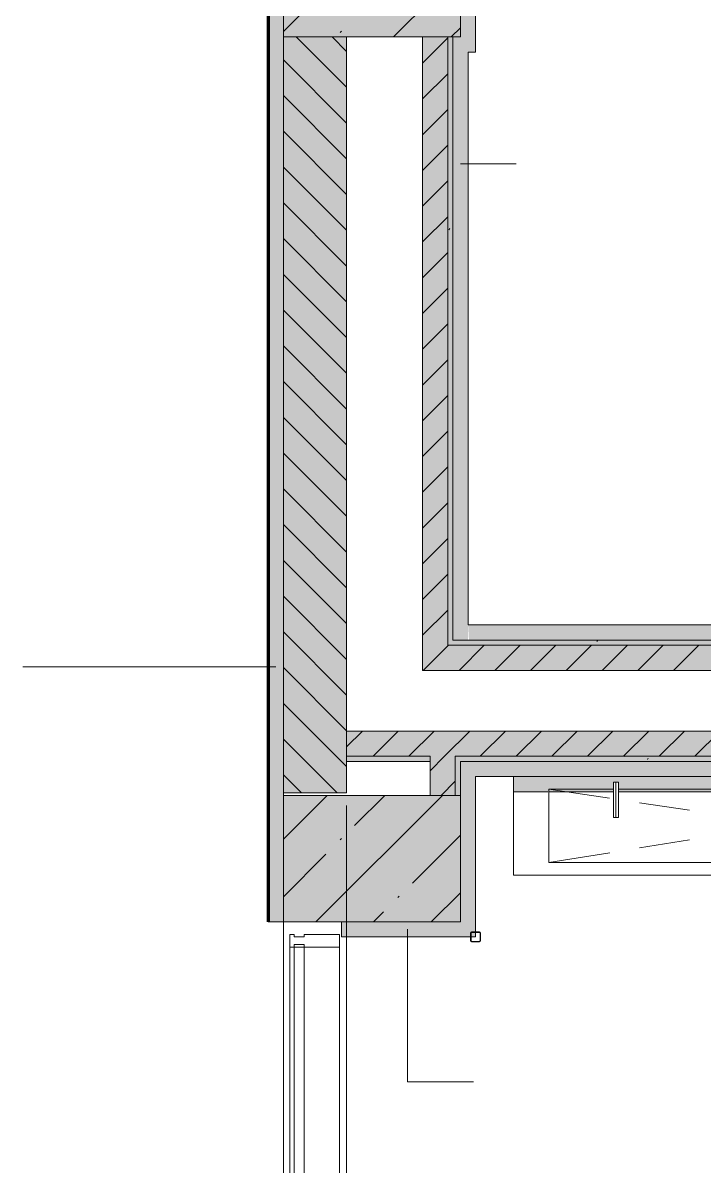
# Model space of a CAD drawing. Header units: millimetres. Extents: x -537608 to 253996, y -217170 to 186033.
# Drawn here: x -289307 to -286613, y -151667 to -147145 of the extents above; entities that cross this region are included whole.
import ezdxf

# ---------------------------------------------------------------- set-up
doc = ezdxf.new("R2010")
doc.units = ezdxf.units.MM
doc.layers.add('16) Лак 1.6м', color=160, linetype='Continuous', lineweight=90)
doc.layers.add('PDF _Геометрия', color=7, linetype='Continuous')
doc.layers.add('PDF _Сплошная заливка', color=7, linetype='Continuous', true_color=0xffffff)

msp = doc.modelspace()

# ---------------------------------------------------------------- hatches: boundary and pattern name
at = {"layer": 'PDF _Сплошная заливка', "transparency": 33554559}
h = msp.add_hatch(color=256, dxfattribs=at)
h.paths.add_polyline_path([(-288026.1727, -150189.9804), (-288026.1727, -147199.9806), (-288276.1738, -147199.9806), (-288276.1738, -150189.9804)], flags=0)
h.paths.add_polyline_path([(-288026.1727, -146699.9783), (-288026.1727, -143499.9771), (-288276.1738, -143499.9771), (-288276.1738, -146699.9783)], flags=0)
h.paths.add_polyline_path([(-288026.1727, -142999.9771), (-288026.1727, -140199.9776), (-288276.1738, -140199.9776), (-288276.1738, -142999.9771)], flags=0)
h.paths.add_polyline_path([(-288026.1727, -139699.9775), (-288026.1727, -134749.975), (-288276.1738, -134749.975), (-288276.1738, -139699.9775)], flags=0)
h.paths.add_polyline_path([(-288276.1738, -134249.9749), (-288026.1727, -134249.9749), (-288026.1727, -133400.3178), (-288026.1727, -133399.6267), (-288026.1727, -132399.9732), (-288276.1738, -132399.9732), (-288276.1738, -134010.3489)], flags=0)
h = msp.add_hatch(color=256, dxfattribs=at)
h.paths.add_polyline_path([(-287626.1731, -149705.5247), (-287626.1731, -147199.9806), (-287726.1735, -147199.9806), (-287726.1735, -149705.5247)], flags=0)
h.paths.add_polyline_path([(-287726.1735, -146699.9783), (-287626.1731, -146699.9783), (-287626.1731, -145299.632), (-287726.1735, -145299.632), (-287726.1735, -145422.1975)], flags=0)
h.paths.add_polyline_path([(-287626.1731, -145199.6315), (-287626.1731, -143499.9771), (-287726.1735, -143499.9771), (-287726.1735, -145199.6315)], flags=0)
h.paths.add_polyline_path([(-287626.1731, -142999.9771), (-287626.1731, -140199.9776), (-287726.1735, -140199.9776), (-287726.1735, -142999.9771)], flags=0)
h.paths.add_polyline_path([(-287626.1731, -139699.9775), (-287626.1731, -138381.6716), (-287726.1735, -138381.6716), (-287726.1735, -139699.9775)], flags=0)
h.paths.add_polyline_path([(-287626.1731, -138281.6712), (-287626.1731, -135476.6704), (-287726.1735, -135476.6704), (-287726.1735, -138281.6712)], flags=0)
h = msp.add_hatch(color=256, dxfattribs=at)
h.paths.add_polyline_path([(-287626.1731, -149605.5243), (-287606.1721, -149605.5243), (-287606.1721, -147199.9806), (-287626.1731, -147199.9806), (-287626.1731, -148275.1597)], flags=0)
h.paths.add_polyline_path([(-287606.1721, -146699.9783), (-287606.1721, -145319.6308), (-287626.1731, -145319.6308), (-287626.1731, -146699.9783)], flags=0)
h.paths.add_polyline_path([(-287606.1721, -145179.6306), (-287606.1721, -143499.9771), (-287626.1731, -143499.9771), (-287626.1731, -145179.6306)], flags=0)
h.paths.add_polyline_path([(-287606.1721, -142999.9771), (-287606.1721, -141204.6302), (-287626.1731, -141204.6302), (-287626.1731, -142999.9771)], flags=0)
h.paths.add_polyline_path([(-287606.1721, -141104.6298), (-287606.1721, -140931.037), (-287626.1731, -140931.037), (-287626.1731, -141104.6298)], flags=0)
h.paths.add_polyline_path([(-287626.1731, -140831.0366), (-287606.1721, -140831.0366), (-287606.1721, -140199.9776), (-287626.1731, -140199.9776), (-287626.1731, -140429.5148)], flags=0)
h.paths.add_polyline_path([(-287606.1721, -139699.9775), (-287606.1721, -138401.6704), (-287626.1731, -138401.6704), (-287626.1731, -139699.9775)], flags=0)
h.paths.add_polyline_path([(-287626.1731, -138261.6702), (-287606.1721, -138261.6702), (-287606.1721, -136936.561), (-287626.1731, -136936.561), (-287626.1731, -137576.5527)], flags=0)
h.paths.add_polyline_path([(-287606.1721, -136836.5606), (-287606.1721, -135496.6692), (-287626.1731, -135496.6692), (-287626.1731, -136836.5606)], flags=0)
at = {"layer": 'PDF _Сплошная заливка', "true_color": 0xff7d7d, "transparency": 33554559}
for points in [[(-288336.5211, -150699.9809), (-288276.5204, -150699.9809), (-288276.5204, -140259.9761), (-288336.5211, -140259.9761), (-288336.5211, -150414.8802)], [(-287546.1736, -147259.9791), (-287516.5209, -147259.9791), (-287516.5209, -147199.9806), (-287606.1721, -147199.9806), (-287606.1721, -147259.9791), (-287576.5216, -147259.9791)], [(-283116.1721, -149585.5254), (-283116.1721, -149525.5248), (-287546.1736, -149525.5248), (-287542.4985, -149585.5254), (-284169.4213, -149585.5254)]]:
    msp.add_hatch(color=11, dxfattribs=at).paths.add_polyline_path(points)
at = {"layer": 'PDF _Сплошная заливка', "transparency": 33554559}
for points in [[(-284169.4213, -149605.5243), (-283056.1714, -149605.5243), (-283056.1714, -149585.5254), (-287606.1721, -149585.5254), (-287606.1721, -149605.5243), (-285855.9599, -149605.5243)], [(-283036.1704, -149705.5247), (-283036.1704, -149605.5243), (-287626.1731, -149605.5243), (-287626.1731, -149705.5247), (-283976.172, -149701.6408), (-283974.4066, -149705.5247), (-283056.1714, -149705.5247)], [(-283036.1704, -150045.5258), (-283036.1704, -149945.5254), (-288026.1727, -149945.5254), (-288026.1727, -150045.5258), (-283056.1714, -150045.5258)], [(-287696.5209, -150199.9809), (-287596.5205, -150199.9809), (-287596.5205, -150045.5258), (-287696.5209, -150045.5258), (-287696.5209, -150065.5246)]]:
    msp.add_hatch(color=256, dxfattribs=at).paths.add_polyline_path(points)
h = msp.add_hatch(color=256, dxfattribs=at)
h.paths.add_polyline_path([(-283056.1714, -150065.5246), (-283056.1714, -150045.5258), (-287596.5205, -150045.5258), (-287596.5205, -150065.5246), (-284169.4213, -150065.5246)], flags=0)
h.paths.add_polyline_path([(-287696.5209, -150065.5246), (-287696.5209, -150045.5258), (-288026.1727, -150045.5258), (-288026.1727, -150065.5246)], flags=0)
at = {"layer": 'PDF _Сплошная заливка', "true_color": 0x72baa6, "transparency": 33554559}
for points in [[(-283116.1721, -150125.5253), (-283056.1714, -150125.5253), (-283056.1714, -150065.5246), (-287576.5216, -150065.5246), (-287576.5216, -150125.5253), (-283266.1706, -150125.5253)], [(-287576.5216, -150699.8065), (-287516.5209, -150699.8065), (-287516.5209, -150125.5253), (-287576.5216, -150125.5253), (-287576.5216, -150414.8802)], [(-287516.5209, -150759.8073), (-287516.5209, -150699.8065), (-288046.1737, -150699.9809), (-288046.1737, -150759.8073), (-287542.4985, -150759.8073)]]:
    msp.add_hatch(color=123, dxfattribs=at).paths.add_polyline_path(points)
at = {"layer": 'PDF _Сплошная заливка', "true_color": 0xc4f1f5, "transparency": 33554559}
msp.add_hatch(color=254, dxfattribs=at).paths.add_polyline_path([(-284169.4213, -150185.5238), (-283665.8516, -150185.5238), (-283665.8516, -150147.4725), (-283645.8506, -150147.4725), (-283645.8506, -150185.5238), (-283266.1706, -150185.5238), (-283266.1706, -150125.5253), (-287366.5203, -150125.5253), (-287366.5203, -150185.5238), (-286971.3088, -150185.5238), (-286971.3088, -150147.4725), (-286951.3079, -150147.4725), (-286951.3079, -150185.5238), (-286271.3079, -150185.5238), (-286271.3079, -150147.4725), (-286251.3069, -150147.4725), (-286251.3069, -150185.5238), (-285621.3072, -150181.8638), (-285621.3072, -150147.4725), (-285601.3083, -150147.4725), (-285601.3083, -150185.5238), (-284971.3065, -150185.5238), (-284971.3065, -150147.4725), (-284951.3077, -150147.4725), (-284951.3077, -150185.5238), (-284321.3079, -150185.5238), (-284321.3079, -150147.4725), (-284301.3069, -150151.2725), (-284301.3069, -150185.5238)])

# ---------------------------------------------------------------- linework, layer by layer
at = {"layer": '16) Лак 1.6м'}
msp.add_line((-288336.5211, -140259.9761), (-288336.5211, -150699.9809), dxfattribs=at)
at = {"layer": 'PDF _Геометрия', "lineweight": 9}
for p, q in [((-288276.5204, -147179.3251), (-287797.1736, -146699.9783)), ((-288276.5204, -146699.9783), (-288276.5204, -147199.9806)), ((-287576.5216, -147199.9806), (-287576.5216, -146699.9783)), ((-287516.5209, -146699.9783), (-287516.5209, -147199.9806)), ((-287840.9777, -147199.9806), (-287576.5216, -146935.5224)), ((-288051.6077, -147182.5115), (-288046.8669, -147177.7685)), ((-287612.8786, -147199.9806), (-287576.5216, -147163.6215)), ((-288276.5204, -147199.9806), (-287576.5216, -147199.9806)), ((-288276.5204, -150199.9809), (-288276.5204, -147199.9806)), ((-288276.1738, -147199.9806), (-288276.1738, -150189.9804)), ((-288026.1727, -147399.2667), (-288225.4609, -147199.9806)), ((-288026.1727, -147257.8455), (-288084.0398, -147199.9806)), ((-288026.1727, -149945.5254), (-288026.1727, -147199.9806)), ((-287726.1735, -147199.9806), (-287726.1735, -149705.5247)), ((-287726.1735, -147304.1814), (-287626.1731, -147204.1809)), ((-287626.1731, -147199.9806), (-287626.1731, -149605.5243)), ((-287606.1721, -149585.5254), (-287606.1721, -147199.9806)), ((-287606.1721, -147199.9806), (-287606.1721, -147259.9791)), ((-287516.5209, -147199.9806), (-287516.5209, -147259.9791)), ((-287606.1721, -147259.9791), (-287606.1721, -149585.5254)), ((-287516.5209, -147259.9791), (-287546.1736, -147259.9791)), ((-287546.1736, -147259.9791), (-287546.1736, -149525.5248)), ((-288026.1727, -147540.6878), (-288276.1738, -147290.6888)), ((-287726.1735, -147445.6025), (-287626.1731, -147345.6021)), ((-288026.1727, -147682.1111), (-288276.1738, -147432.11)), ((-287726.1735, -147587.0237), (-287626.1731, -147487.0233)), ((-288026.1727, -147823.5322), (-288276.1738, -147573.5312)), ((-287726.1735, -147728.4448), (-287626.1731, -147628.4444)), ((-288026.1727, -147964.9534), (-288276.1738, -147714.9523)), ((-287576.1729, -147702.5147), (-287355.3013, -147702.5147)), ((-287726.1735, -147869.8659), (-287626.1731, -147769.8655)), ((-288026.1727, -148106.3745), (-288276.1738, -147856.3734)), ((-287726.1735, -148011.2871), (-287626.1731, -147911.2866)), ((-288026.1727, -148247.7956), (-288276.1738, -147997.7967)), ((-287726.1735, -148152.7083), (-287626.1731, -148052.71)), ((-288026.1727, -148389.2168), (-288276.1738, -148139.2179)), ((-287726.1735, -148294.1294), (-287626.1731, -148194.1311)), ((-288026.1727, -148530.6379), (-288276.1738, -148280.639)), ((-287726.1735, -148435.5527), (-287626.1731, -148335.5522)), ((-288026.1727, -148672.0591), (-288276.1738, -148422.0601)), ((-287726.1735, -148576.9738), (-287626.1731, -148476.9733)), ((-288026.1727, -148813.4823), (-288276.1738, -148563.4812)), ((-287726.1735, -148718.395), (-287626.1731, -148618.3945)), ((-288026.1727, -148954.9035), (-288276.1738, -148704.9024)), ((-287726.1735, -148859.8161), (-287626.1731, -148759.8157)), ((-288026.1727, -149096.3247), (-288276.1738, -148846.3235)), ((-287726.1735, -149001.2372), (-287626.1731, -148901.2368)), ((-288026.1727, -149237.7458), (-288276.1738, -148987.7447)), ((-287726.1735, -149142.6583), (-287626.1731, -149042.6579)), ((-288026.1727, -149379.1669), (-288276.1738, -149129.1679)), ((-287726.1735, -149284.0795), (-287626.1731, -149184.0812)), ((-288026.1727, -149520.588), (-288276.1738, -149270.5869)), ((-287726.1735, -149425.5007), (-287626.1731, -149325.5002)), ((-288026.1727, -149662.0092), (-288276.1738, -149412.0103)), ((-287726.1735, -149566.9218), (-287626.1731, -149466.9235)), ((-287546.1736, -149525.5248), (-283116.1721, -149525.5248)), ((-288026.1727, -149803.4303), (-288276.1738, -149553.4314)), ((-287606.1721, -149585.5254), (-287546.1736, -149585.5254)), ((-287546.1736, -149585.5254), (-287606.1721, -149585.5254)), ((-283116.1721, -149585.5254), (-287546.1736, -149585.5254)), ((-287546.1736, -149585.5254), (-283116.1721, -149585.5254)), ((-287723.3532, -149705.5247), (-287626.1731, -149608.3446)), ((-287626.1731, -149608.3446), (-287623.3527, -149605.5243)), ((-287626.1731, -149605.5243), (-287606.1721, -149605.5243)), ((-287606.1721, -149605.5243), (-283056.1714, -149605.5243)), ((-287581.932, -149705.5247), (-287481.9316, -149605.5243)), ((-287440.5108, -149705.5247), (-287340.5104, -149605.5243)), ((-287299.0897, -149705.5247), (-287199.0893, -149605.5243)), ((-287157.6686, -149705.5247), (-287057.6682, -149605.5243)), ((-287016.2475, -149705.5247), (-286916.247, -149605.5243)), ((-286874.8263, -149705.5247), (-286774.8259, -149605.5243)), ((-286733.403, -149705.5247), (-286633.4047, -149605.5243)), ((-288306.5219, -149691.1214), (-289306.522, -149691.1214)), ((-288026.1727, -149944.8515), (-288276.1738, -149694.8525)), ((-287726.1735, -149705.5247), (-287626.1731, -149705.5247)), ((-287626.1731, -149705.5247), (-287606.1721, -149705.5247)), ((-287606.1721, -149705.5247), (-283976.172, -149705.5247)), ((-288026.1727, -150086.2726), (-288276.1738, -149836.2736)), ((-288026.1727, -150008.3442), (-287963.3538, -149945.5254)), ((-283976.172, -149945.5254), (-288026.1727, -149945.5254)), ((-288026.1727, -149945.5254), (-288026.1727, -150045.5258)), ((-287921.9331, -150045.5258), (-287821.9327, -149945.5254)), ((-287780.512, -150045.5258), (-287680.5115, -149945.5254)), ((-287639.0886, -150045.5258), (-287539.0903, -149945.5254)), ((-287497.6675, -150045.5258), (-287397.6692, -149945.5254)), ((-287356.2464, -150045.5258), (-287256.2459, -149945.5254)), ((-287214.8253, -150045.5258), (-287114.8248, -149945.5254)), ((-287073.4041, -150045.5258), (-286973.4037, -149945.5254)), ((-286931.9829, -150045.5258), (-286831.9825, -149945.5254)), ((-286790.5618, -150045.5258), (-286690.5614, -149945.5254)), ((-286649.1407, -150045.5258), (-286549.1403, -149945.5254)), ((-288063.8882, -150189.9804), (-288276.1738, -149977.6948)), ((-288026.1727, -150045.5258), (-287696.5209, -150045.5258)), ((-288026.1727, -150045.5258), (-288026.1727, -150065.5246)), ((-288026.1727, -150189.9804), (-288026.1727, -150065.5246)), ((-288026.1727, -150065.5246), (-287696.5209, -150065.5246)), ((-287696.5209, -150102.9558), (-287639.0886, -150045.5258)), ((-287696.5209, -150045.5258), (-287696.5209, -150065.5246)), ((-287696.5209, -150065.5246), (-287696.5209, -150199.9809)), ((-283056.1714, -150045.5258), (-287596.5205, -150045.5258)), ((-287596.5205, -150045.5258), (-287596.5205, -150065.5246)), ((-287596.5205, -150065.5246), (-287596.5205, -150199.9809)), ((-283056.1714, -150065.5246), (-287576.5216, -150065.5246)), ((-287576.5216, -150065.5246), (-287576.5216, -150199.9809)), ((-287576.5216, -150125.5253), (-287576.5216, -150065.5246)), ((-287576.5216, -150065.5246), (-283056.1714, -150065.5246)), ((-288205.3093, -150189.9804), (-288276.1738, -150119.1159)), ((-287576.5216, -150199.9809), (-287576.5216, -150125.5253)), ((-287516.5209, -150699.8065), (-287516.5209, -150125.5253)), ((-287516.5209, -150125.5253), (-287366.5203, -150125.5253)), ((-287366.5203, -150125.5253), (-283266.1706, -150125.5253)), ((-287652.1227, -150199.9809), (-287596.5205, -150144.3765)), ((-288276.5204, -150372.706), (-288103.7953, -150199.9809)), ((-288276.5204, -150199.9809), (-288276.5204, -150699.9809)), ((-287576.5216, -150199.9809), (-288276.5204, -150199.9809)), ((-288276.1738, -150189.9804), (-288026.1727, -150189.9804)), ((-288147.5993, -150699.9809), (-287647.5972, -150199.9809)), ((-287994.5824, -150318.8671), (-287875.6962, -150199.9809)), ((-287576.5216, -150699.9809), (-287576.5216, -150199.9809)), ((-288051.6077, -150375.8902), (-288046.8669, -150371.1494)), ((-287766.4833, -150546.964), (-287576.5216, -150357.0002)), ((-288276.5204, -150600.8051), (-288108.633, -150432.9155)), ((-287823.5086, -150603.9893), (-287818.7678, -150599.2485)), ((-287691.4011, -150699.9809), (-287576.5216, -150585.0993)), ((-287919.5002, -150699.9809), (-287880.5339, -150661.0147)), ((-288336.5211, -150699.9809), (-288276.5204, -150699.9809)), ((-288276.5204, -150699.9809), (-287576.5216, -150699.9809)), ((-288046.1737, -150699.9809), (-288046.1737, -150759.8073)), ((-287516.5209, -150759.8073), (-287516.5209, -150699.8065)), ((-288234.174, -150749.8068), (-288251.1737, -150749.8068)), ((-288251.1737, -150749.8068), (-288251.1737, -150799.807)), ((-288234.174, -150759.8073), (-288234.174, -150749.8068)), ((-288194.1742, -150759.8073), (-288234.174, -150759.8073)), ((-288054.174, -150749.8068), (-288194.1742, -150749.8068)), ((-288194.1742, -150749.8068), (-288194.1742, -150759.8073)), ((-288054.174, -150799.807), (-288054.174, -150749.8068)), ((-288046.1737, -150759.8073), (-287516.5209, -150759.8073)), ((-287785.102, -150729.8058), (-287785.102, -151333.1111)), ((-287535.3486, -150740.9775), (-287536.5197, -150743.8065)), ((-287536.5197, -150743.8065), (-287536.5197, -150775.8059)), ((-287532.5196, -150739.8064), (-287535.3486, -150740.9775)), ((-287534.5196, -150743.8065), (-287533.9341, -150742.392)), ((-287534.5196, -150775.8059), (-287534.5196, -150743.8065)), ((-287533.9341, -150742.392), (-287532.5196, -150741.8064)), ((-287500.5202, -150739.8064), (-287532.5196, -150739.8064)), ((-287532.5196, -150741.8064), (-287500.5202, -150741.8064)), ((-287497.6912, -150740.9775), (-287500.5202, -150739.8064)), ((-287500.5202, -150741.8064), (-287499.1057, -150742.392)), ((-287499.1057, -150742.392), (-287498.5201, -150743.8065)), ((-287498.5201, -150743.8065), (-287498.5201, -150775.8059)), ((-287496.52, -150743.8065), (-287497.6912, -150740.9775)), ((-287496.52, -150775.8059), (-287496.52, -150743.8065)), ((-288251.1737, -150799.807), (-288251.1737, -152063.4407)), ((-288251.1737, -150799.807), (-288234.174, -150799.807)), ((-288234.174, -150799.807), (-288234.174, -150789.8066)), ((-288234.174, -150789.8066), (-288194.1742, -150789.8066)), ((-288234.174, -152063.4407), (-288234.174, -150799.807)), ((-288234.174, -150799.807), (-288194.1742, -150799.807)), ((-288194.1742, -150789.8066), (-288194.1742, -150799.807)), ((-288194.1742, -150799.807), (-288194.1742, -152063.4407)), ((-288194.1742, -150799.807), (-288054.174, -150799.807)), ((-288054.174, -150799.807), (-288054.174, -152063.4407)), ((-287536.5197, -150775.8059), (-287535.3486, -150778.6349)), ((-287535.3486, -150778.6349), (-287532.5196, -150779.8061)), ((-287533.9341, -150777.2204), (-287534.5196, -150775.8059)), ((-287532.5196, -150777.806), (-287533.9341, -150777.2204)), ((-287500.5202, -150777.806), (-287532.5196, -150777.806)), ((-287532.5196, -150779.8061), (-287500.5202, -150779.8061)), ((-287499.1057, -150777.2204), (-287500.5202, -150777.806)), ((-287500.5202, -150779.8061), (-287497.6912, -150778.6349)), ((-287498.5201, -150775.8059), (-287499.1057, -150777.2204)), ((-287497.6912, -150778.6349), (-287496.52, -150775.8059)), ((-287785.102, -151333.1111), (-287524.7022, -151333.1111))]:
    msp.add_line(p, q, dxfattribs=at)
at = {"layer": 'PDF _Геометрия', "color": 253, "lineweight": 9, "true_color": 0xaaaaaa}
for p, q in [((-288026.1727, -147228.0077), (-288026.1727, -148228.01)), ((-288026.1727, -148428.0087), (-288026.1727, -148533.8437)), ((-288026.1727, -148733.8424), (-288026.1727, -149733.8425)), ((-288026.1727, -149933.8434), (-288026.1727, -150039.6762)), ((-283266.1706, -150125.5253), (-287366.5203, -150125.5253)), ((-287366.5203, -150125.5253), (-287366.5203, -150185.5238)), ((-283266.1706, -150125.5253), (-287366.5203, -150125.5253)), ((-287366.5203, -150125.5253), (-287366.5203, -150515.5244)), ((-286971.3088, -150147.4725), (-286971.3088, -150287.4705)), ((-286951.3079, -150147.4725), (-286971.3088, -150147.4725)), ((-286951.3079, -150287.4705), (-286951.3079, -150147.4725)), ((-287366.5203, -150185.5238), (-287230.6387, -150185.5238)), ((-287226.5201, -150465.5242), (-287226.5201, -150175.5255)), ((-287226.5201, -150175.5255), (-286971.3088, -150175.5255)), ((-287226.5201, -150175.5255), (-286986.442, -150211.469)), ((-287226.5201, -150185.5238), (-286971.3088, -150185.5238)), ((-286951.3079, -150175.5255), (-286271.3079, -150175.5255)), ((-286951.3079, -150185.5238), (-286271.3079, -150185.5238)), ((-288026.1727, -150239.6771), (-288026.1727, -151239.6772)), ((-286867.7646, -150229.2374), (-286669.9684, -150258.8513)), ((-286971.3088, -150287.4705), (-286951.3079, -150287.4705)), ((-286867.5881, -150407.9478), (-286670.1126, -150376.2692)), ((-287226.5201, -150465.5242), (-286986.0738, -150426.954)), ((-285356.3452, -150465.5242), (-287226.5201, -150465.5242)), ((-287366.5203, -150515.5244), (-283266.1706, -150515.5244)), ((-288026.1727, -151439.676), (-288026.1727, -151545.5109))]:
    msp.add_line(p, q, dxfattribs=at)
at = {"layer": 'PDF _Геометрия', "color": 8, "lineweight": 9, "true_color": 0x787878}
for p, q in [((-287618.4289, -147957.4417), (-287621.781, -147963.2482)), ((-287033.3807, -149585.7106), (-287036.735, -149591.5193)), ((-286926.3896, -150046.5398), (-286926.9752, -150045.5258)), ((-286833.8276, -150052.876), (-286837.1819, -150058.6825))]:
    msp.add_line(p, q, dxfattribs=at)
at = {"layer": 'PDF _Геометрия', "color": 7, "lineweight": 9, "true_color": 0xffffff}
msp.add_line((-286961.3083, -150147.4725), (-286961.3083, -150287.4705), dxfattribs=at)
at = {"layer": 'PDF _Геометрия', "color": 9, "lineweight": 9, "true_color": 0xc0c0c0}
for p, q in [((-288276.5204, -152103.4405), (-288276.5204, -150699.9809)), ((-288026.1727, -150759.8073), (-288026.1727, -154339.8072))]:
    msp.add_line(p, q, dxfattribs=at)
at = {"layer": 'PDF _Сплошная заливка', "lineweight": 35, "transparency": 33554559}
for points in [[(-287576.5216, -147199.9806), (-287576.5216, -146699.9783), (-288276.5204, -147199.9806), (-288276.5204, -146699.9783)], [(-287576.5216, -150199.9809), (-287576.5216, -150065.5246), (-287596.5205, -150199.9809), (-287596.5205, -150065.5246)], [(-287576.5216, -150699.9809), (-287576.5216, -150199.9809), (-288276.5204, -150699.9809), (-288276.5204, -150199.9809)]]:
    msp.add_solid(points, dxfattribs=at)
at = {"layer": 'PDF _Сплошная заливка', "color": 11, "lineweight": 35, "true_color": 0xff7d7d, "transparency": 33554559}
for points in [[(-287516.5209, -147199.9806), (-287516.5209, -146699.9783), (-287576.5216, -147199.9806), (-287576.5216, -146699.9783)], [(-287546.1736, -149585.5254), (-287546.1736, -147259.9791), (-287606.1721, -149585.5254), (-287606.1721, -147259.9791)]]:
    msp.add_solid(points, dxfattribs=at)

doc.saveas('drawing.dxf')
